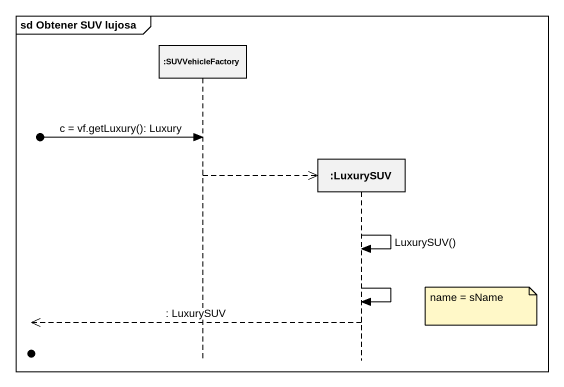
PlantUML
@startuml
mainframe sd Obtener SUV lujosa
hide footbox
participant ":SUVVehicleFactory" as SUVVehicleFactory
participant ":LuxurySUV" as LuxurySUV

[o-> SUVVehicleFactory : c = vf.getLuxury(): Luxury
SUVVehicleFactory -->> LuxurySUV **
LuxurySUV -> LuxurySUV : LuxurySUV()
LuxurySUV -> LuxurySUV
note right of LuxurySUV : name = sName
[o<<-- LuxurySUV : : LuxurySUV
@enduml
